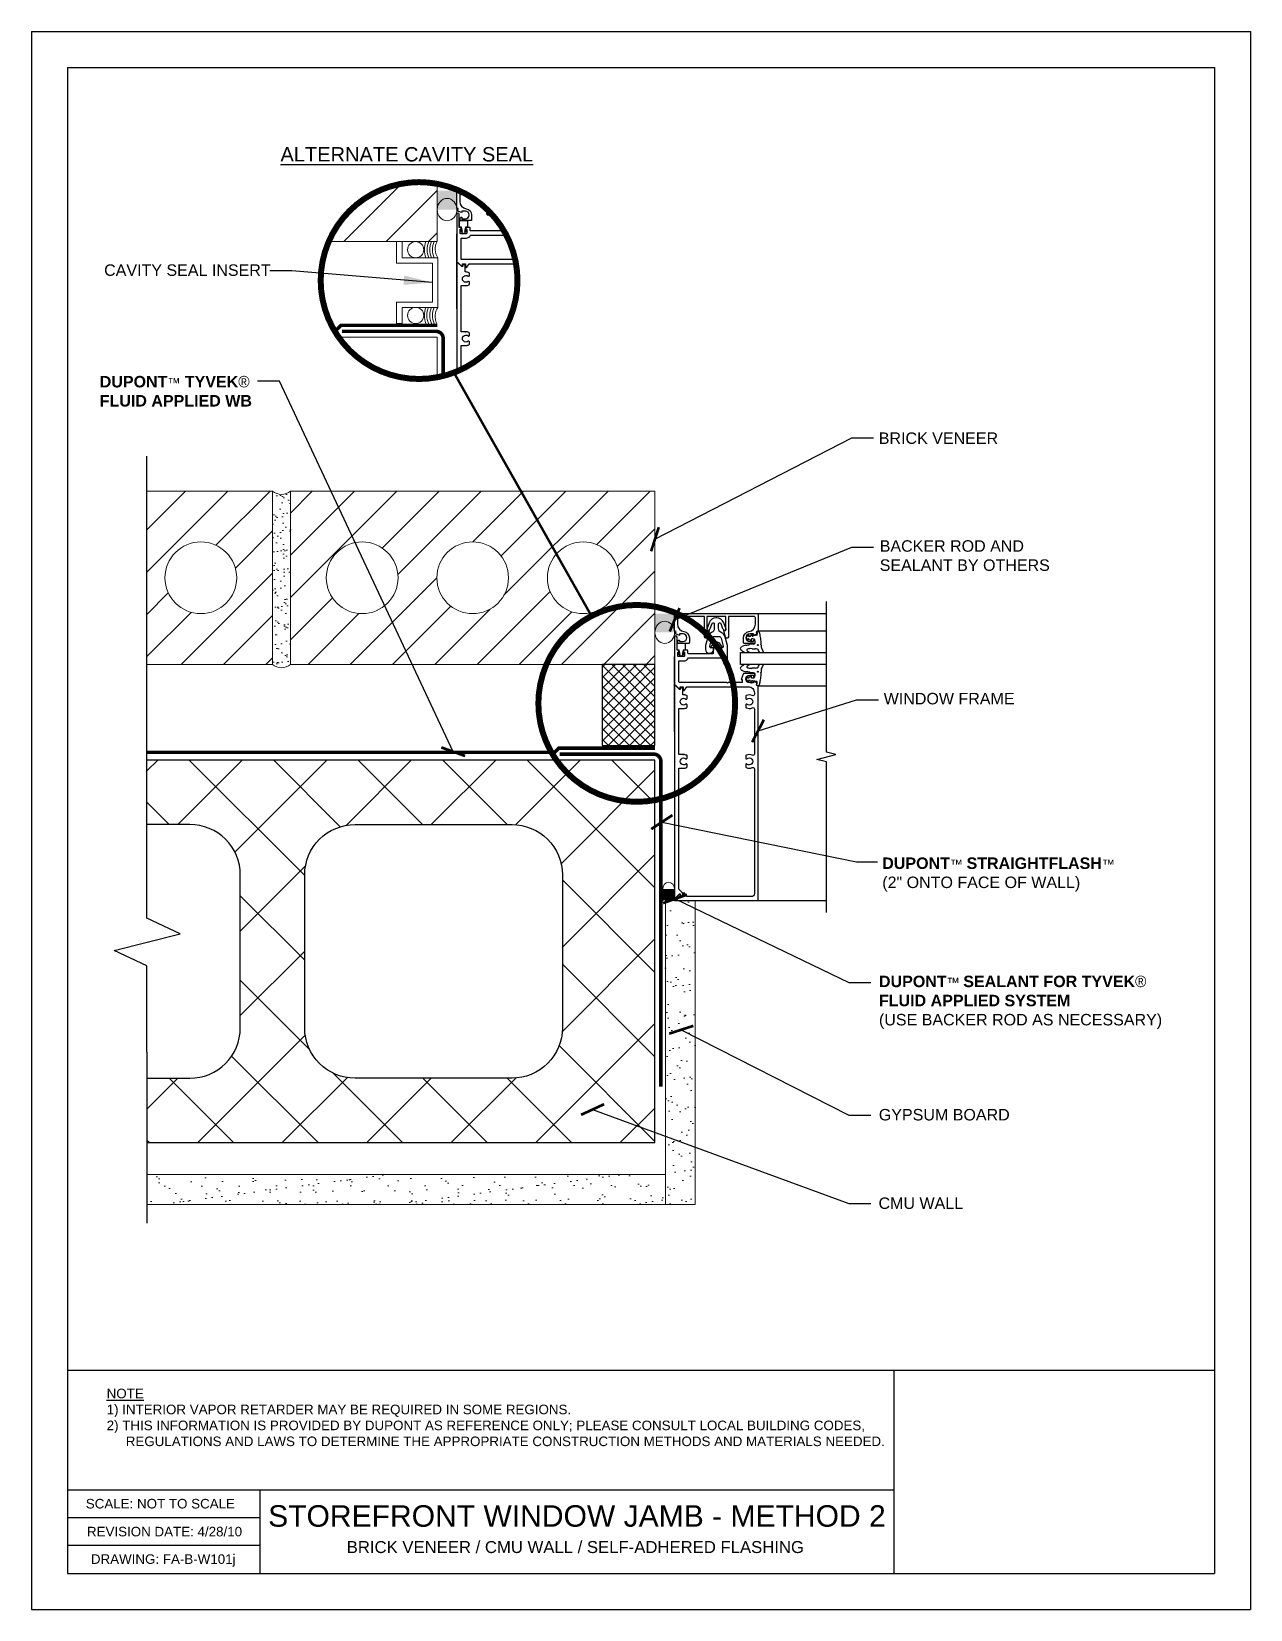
# Model space of a CAD drawing. Extents: x 334.4 to 359.9, y -41.5 to -8.5.
import ezdxf

# ---------------------------------------------------------------- set-up
doc = ezdxf.new("R2010")
doc.units = 0
doc.header["$LTSCALE"] = 1.5
doc.header["$MEASUREMENT"] = 0
doc.linetypes.add('DASHED2', pattern=[0.375, 0.25, -0.125])
doc.layers.get('0').update_dxf_attribs({"color": 8, "linetype": 'CONTINUOUS'})
for name, color, linetype in [('8x11-ttb$0$B', 5, 'CONTINUOUS'), ('CMU', 250, 'CONTINUOUS'), ('DuPont Self-Adhered Flashing', 252, 'CONTINUOUS'), ('SEALANT', 250, 'CONTINUOUS'), ('Storefront Window', 250, 'CONTINUOUS'), ('STRUCTURE', 250, 'CONTINUOUS'), ('TEXT', 7, 'CONTINUOUS'), ('Tyvek FA WB', 10, 'DASHED2')]:
    doc.layers.add(name, color=color, linetype=linetype)
for name, color, linetype, lineweight in [('A- Cavity Seal', 250, 'CONTINUOUS', 20), ('A-Anno-txt0', 250, 'CONTINUOUS', 18), ('A-Backer Rod', 250, 'CONTINUOUS', 15), ('A-Sealant', 250, 'CONTINUOUS', 15), ('brick', 250, 'CONTINUOUS', 5), ('Gyp Board', 250, 'CONTINUOUS', 20)]:
    doc.layers.add(name, color=color, linetype=linetype, lineweight=lineweight)
doc.layers.add('VIEWPORT', color=7, linetype='CONTINUOUS', plot=False)
doc.styles.add('DETAILS', font='sanss___.ttf', dxfattribs={"height": 1})
doc.dimstyles.new('ARCH_1_1-2_IN', dxfattribs={"dimscale": 0, "dimtxt": 0.09375, "dimasz": 0.09375, "dimexe": 0.0625, "dimexo": 0.0625, "dimgap": 0.0625, "dimtad": 1, "dimdec": 4, "dimlfac": 8, "dimzin": 3, "dimdsep": 46, "dimlunit": 4, "dimtxsty": 'Standard', "dimblk1": 'ARCHTICK', "dimblk2": 'ARCHTICK', "dimsah": 1, "dimcen": 0.0625, "dimdle": 0.0625, "dimclrd": 256, "dimclre": 256, "dimclrt": 256, "dimadec": 0, "dimazin": 0, "dimtfac": 1, "dimtdec": 4, "dimtmove": 0, "dimatfit": 3, "dimldrblk": 'ARCHTICK', "dimfxl": 1, "dimfrac": 2, "dimtolj": 1, "dimtzin": 0, "dimlwd": -1, "dimlwe": -1, "dimarcsym": 0})
doc.dimstyles.new('TYVEKDETAILS', dxfattribs={"dimscale": 6, "dimtxt": 1.5, "dimasz": 0.1, "dimexe": 0.75, "dimexo": 0.75, "dimgap": 0.75, "dimtad": 0, "dimtih": 1, "dimtoh": 1, "dimdec": 4, "dimzin": 0, "dimdsep": 46, "dimlunit": 4, "dimtxsty": 'DETAILS', "dimcen": 0.0625, "dimadec": 0, "dimazin": 0, "dimtfac": 1, "dimtdec": 4, "dimtofl": 0, "dimtmove": 0, "dimatfit": 3, "dimfxl": 1, "dimfrac": 2, "dimtolj": 1, "dimtzin": 0, "dimarcsym": 0})

# ---------------------------------------------------------------- blocks, each defined once
blk = doc.blocks.new('_ArchTick')
at = {"color": 0, "linetype": 'ByBlock', "const_width": 0.15}
blk.add_lwpolyline([(-0.5, -0.5), (0.5, 0.5)], dxfattribs=at)
blk = doc.blocks.new('Revsion Date')
at = {"layer": 'TEXT', "insert": (0, 0.203, 0), "char_height": 0.2, "width": 16.26452, "attachment_point": 1, "style": 'DETAILS'}
blk.add_mtext('\\pi-0.033334,l0.033334,t0.1;REVISION DATE: 4/28/10', dxfattribs=at)

msp = doc.modelspace()

# ---------------------------------------------------------------- hatches: boundary and pattern name
at = {"layer": 'brick'}
h = msp.add_hatch(dxfattribs=at)
h.set_pattern_fill('_USER', color=256, scale=0.625, angle=45, style=0, pattern_type=0)
h.set_pattern_definition([(45, (226.6355, 187.4644), (-0.4419417, 0.4419417), [])])
edge = h.paths.add_edge_path()
edge.add_arc((342.522, -13.699), 2.059, 79.3746, 156.7083)
edge.add_line((340.631, -12.885), (342.901, -12.885))
edge.add_line((342.901, -12.885), (342.901, -11.676))
h = msp.add_hatch(dxfattribs=at)
h.set_pattern_fill('_USER', color=256, scale=0.625, angle=45, style=0, pattern_type=0)
h.set_pattern_definition([(45, (231.1899, 178.6212), (-0.4419417, 0.4419417), [])])
h.paths.add_polyline_path([(347.456, -21.729), (347.456, -18.104), (339.831, -18.104), (339.831, -21.729)])
h.paths.add_polyline_path([(345.206, -19.916, -1), (346.706, -19.916, -1)], flags=16)
h.paths.add_polyline_path([(342.893, -19.916, -1), (344.393, -19.916, -1)], flags=16)
h.paths.add_polyline_path([(340.581, -19.916, -1), (342.081, -19.916, -1)], flags=16)
h.paths.add_polyline_path([(337.206, -19.916, -1), (338.706, -19.916, -1)], flags=16)
h.paths.add_polyline_path([(336.827, -18.104), (336.827, -21.729), (339.456, -21.729), (339.456, -18.104)])
h = msp.add_hatch(dxfattribs=at)
h.set_pattern_fill('AR-SAND', color=256, scale=0.15, style=0)
h.set_pattern_definition([(37.5, (392.75143, 62.98145), (-0.009449, 0.28902357), [0, -0.228, 0, -0.255, 0, -0.24375]), (7.5, (392.75143, 62.98145), (0.2654665, 0.4233219), [0, -0.123, 0, -0.2055, 0, -0.07875]), (327.5, (392.56693, 62.98145), (0.4671213, 0.00084886), [0, -0.075, 0, -0.27, 0, -0.3525]), (317.5, (392.56693, 62.98145), (0.450919, 0.1316513), [0, -0.0375, 0, -0.177, 0, -0.2025])])
h.paths.add_polyline_path([(339.456, -21.729, 0.36364), (339.831, -21.729), (339.831, -18.104, -0.36364), (339.456, -18.104)])
at = {"layer": 'CMU'}
h = msp.add_hatch(dxfattribs=at)
h.set_pattern_fill('ANSI37', color=256, scale=10, angle=-90, style=0)
h.set_pattern_definition([(315, (459.3588, -37.5424), (0.883883, 0.883883), []), (45, (459.3588, -37.5424), (-0.883883, 0.883883), [])])
h.paths.add_polyline_path([(340.129, -29.329), (340.129, -26.129, -0.414214), (341.182, -25.076), (344.466, -25.076, -0.414214), (345.519, -26.129), (345.519, -29.329, -0.414214), (344.466, -30.381), (341.182, -30.381, -0.414214)], flags=16)
h.paths.add_polyline_path([(336.827, -23.729), (336.827, -27.036), (337.526, -27.359), (336.142, -27.714), (336.827, -28.03), (336.827, -29.836), (336.827, -31.729), (347.456, -31.729), (347.456, -23.729)])
edge = h.paths.add_edge_path()
edge.add_line((336.827, -25.076), (336.827, -27.036))
edge.add_line((336.827, -27.036), (337.526, -27.359))
edge.add_line((337.526, -27.359), (336.142, -27.714))
edge.add_line((336.142, -27.714), (336.827, -28.03))
edge.add_line((336.827, -28.03), (336.827, -29.836))
edge.add_line((336.827, -29.836), (336.827, -30.381))
edge.add_line((336.827, -30.381), (337.729, -30.381))
edge.add_arc((337.729, -29.329), 1.053, 270, 360)
edge.add_line((338.782, -29.329), (338.782, -26.129))
edge.add_arc((337.729, -26.129), 1.053, 360, 450)
edge.add_line((337.729, -25.076), (336.827, -25.076))
at = {"layer": 'Gyp Board'}
h = msp.add_hatch(dxfattribs=at)
h.set_pattern_fill('AR-SAND,_O', color=256, scale=0.25)
h.set_pattern_definition([(217.5, (2129.82415, 529.7788), (0.01574834, -0.48170594), [0, -0.38, 0, -0.425, 0, -0.40625]), (187.5, (2129.82415, 529.7788), (-0.44244418, -0.70553652), [0, -0.205, 0, -0.3425, 0, -0.13125]), (147.5, (2130.13165, 529.7788), (-0.77853547, -0.00141476), [0, -0.125, 0, -0.45, 0, -0.5875]), (137.5, (2130.13165, 529.7788), (-0.75153165, -0.2194189), [0, -0.0625, 0, -0.295, 0, -0.3375])])
h.paths.add_polyline_path([(347.674, -33.021), (348.299, -33.021), (348.299, -26.664), (347.674, -26.664)])
h = msp.add_hatch(dxfattribs=at)
h.set_pattern_fill('AR-SAND,_O', color=256, scale=0.25)
h.set_pattern_definition([(37.5, (392.75143, 62.98145), (-0.0157483, 0.481706), [0, -0.38, 0, -0.425, 0, -0.40625]), (7.5, (392.7514, 62.98145), (0.442444, 0.7055365), [0, -0.205, 0, -0.3425, 0, -0.13125]), (327.5, (392.44393, 62.98145), (0.7785355, 0.0014148), [0, -0.125, 0, -0.45, 0, -0.5875]), (317.5, (392.4439, 62.98145), (0.7515317, 0.219419), [0, -0.0625, 0, -0.295, 0, -0.3375])])
h.paths.add_polyline_path([(336.827, -32.396), (336.827, -33.021), (347.674, -33.021), (347.674, -32.396)])
at = {"layer": 'SEALANT'}
h = msp.add_hatch(color=256, dxfattribs=at)
h.dxf.hatch_style = 1
edge = h.paths.add_edge_path()
edge.add_ellipse((343.107, -12.215), major_axis=(0, -0.233), ratio=0.884299, start_angle=90, end_angle=270, ccw=False)
edge.add_line((343.313, -12.215), (343.313, -12.122))
edge.add_line((343.313, -12.122), (343.313, -11.822))
edge.add_arc((343.107, -11.551), 0.341, 232.7927, 307.2073, ccw=False)
edge.add_line((342.901, -11.822), (342.901, -12.215))
h = msp.add_hatch(color=256, dxfattribs=at)
h.dxf.hatch_style = 1
edge = h.paths.add_edge_path()
edge.add_ellipse((347.662, -21.058), major_axis=(0, -0.233), ratio=0.884299, start_angle=90, end_angle=270, ccw=False)
edge.add_line((347.868, -21.058), (347.868, -20.965))
edge.add_line((347.868, -20.965), (347.868, -20.665))
edge.add_arc((347.662, -20.394), 0.341, 232.7927, 307.2073, ccw=False)
edge.add_line((347.456, -20.665), (347.456, -21.058))
h = msp.add_hatch(dxfattribs=at)
h.set_pattern_fill('ANSI37', color=256, scale=1.25, style=0)
h.paths.add_polyline_path([(347.456, -21.729), (346.35, -21.729), (346.35, -23.425), (347.456, -23.425)])
h = msp.add_hatch(color=256, dxfattribs=at)
h.dxf.hatch_style = 1
edge = h.paths.add_edge_path()
edge.add_ellipse((347.743, -26.426), major_axis=(0, 0.141), ratio=0.884299, start_angle=90, end_angle=270, ccw=False)
edge.add_line((347.618, -26.426), (347.618, -26.482))
edge.add_line((347.618, -26.482), (347.618, -26.664))
edge.add_arc((347.743, -26.829), 0.207, 412.7927, 487.2073, ccw=False)
edge.add_line((347.868, -26.664), (347.868, -26.426))

# ---------------------------------------------------------------- linework, layer by layer
at = {"layer": '8x11-ttb$0$B', "color": 7}
for p, q in [((335.165, -9.242, 0), (335.165, -40.742, 0)), ((335.165, -9.242, 0), (359.165, -9.242, 0)), ((359.165, -9.242, 0), (359.165, -40.742, 0)), ((335.165, -38.991, 0), (352.453, -38.991, 0)), ((335.165, -40.742, 0), (359.165, -40.742, 0))]:
    msp.add_line(p, q, dxfattribs=at)
at = {"layer": '8x11-ttb$0$B', "color": 7, "elevation": 0}
for points in [[(359.165, -36.497), (335.165, -36.497)], [(352.453, -36.497), (352.453, -40.742)], [(339.192, -38.991), (339.192, -40.742)], [(339.192, -39.575), (335.165, -39.575)], [(339.192, -40.158), (335.165, -40.158)]]:
    msp.add_lwpolyline(points, dxfattribs=at)
at = {"layer": 'A- Cavity Seal', "elevation": 0}
msp.add_lwpolyline([(342.052, -14.599), (342.052, -14.148), (342.802, -14.148), (342.802, -13.336), (342.052, -13.336), (342.052, -12.885), (342.165, -12.885), (342.165, -13.224), (342.914, -13.224), (342.914, -14.26), (342.165, -14.26), (342.165, -14.599)], close=True, dxfattribs=at)
at = {"layer": 'A-Anno-txt0', "linetype": 'DASHED2', "ltscale": 0.125, "const_width": 0.125, "elevation": 0, "flags": 128}
for points in [[(342.522, -15.758, 1), (342.522, -11.641, 1)], [(347.076, -24.601, 1), (347.076, -20.484, 1)]]:
    msp.add_lwpolyline(points, format="xyb", close=True, dxfattribs=at)
at = {"layer": 'A-Anno-txt0', "linetype": 'DASHED2', "ltscale": 0.125, "const_width": 0.05, "elevation": 0, "flags": 128}
msp.add_lwpolyline([(346.129, -20.715), (343.254, -15.631)], dxfattribs=at)
at = {"layer": 'A-Backer Rod'}
for centre in [(342.451, -13.055, 0), (342.451, -14.429, 0)]:
    msp.add_circle(centre, 0.169, dxfattribs=at)
for centre, major_axis in [((343.107, -12.215, 0), (0, -0.233)), ((347.662, -21.058, 0), (0, -0.233)), ((347.743, -26.426, 0), (0, 0.141))]:
    msp.add_ellipse(centre, major_axis=major_axis, ratio=0.884299, dxfattribs=at)
at = {"layer": 'A-Sealant'}
for centre, radius, start, end in [((343.138, -13.055, 0), 0.505, 160.4176, 199.5824), ((343.081, -13.055, 0), 0.393, 154.4746, 205.5254), ((343.138, -13.055, 0), 0.393, 154.4746, 205.5254), ((343.194, -13.055, 0), 0.393, 154.4746, 205.5254), ((343.168, -13.044, 0), 0.31, 149.1577, 215.2539), ((343.138, -14.429, 0), 0.505, 160.4176, 199.5824), ((343.075, -14.429, 0), 0.393, 154.4746, 205.5254), ((343.138, -14.429, 0), 0.393, 154.4746, 205.5254), ((343.194, -14.429, 0), 0.393, 154.4746, 205.5254), ((343.199, -14.45, 0), 0.342, 146.3367, 205.681), ((347.743, -26.829, 0), 0.207, 52.7927, 127.2073)]:
    msp.add_arc(centre, radius, start, end, dxfattribs=at)
at = {"layer": 'brick', "linetype": 'Continuous', "elevation": 0}
msp.add_lwpolyline([(340.631, -12.885), (342.901, -12.885), (342.901, -11.676)], dxfattribs=at)
at = {"layer": 'brick', "elevation": 0}
for points in [[(342.901, -15.773), (342.901, -14.885), (340.839, -14.885)], [(336.827, -18.104), (339.456, -18.104), (339.456, -21.729), (336.827, -21.729)]]:
    msp.add_lwpolyline(points, dxfattribs=at)
msp.add_lwpolyline([(347.456, -18.104), (339.831, -18.104), (339.831, -21.729), (347.456, -21.729)], close=True, dxfattribs=at)
at = {"layer": 'brick'}
for centre in [(337.956, -19.916, 0), (341.331, -19.916, 0), (343.643, -19.916, 0), (345.956, -19.916, 0)]:
    msp.add_circle(centre, 0.75, dxfattribs=at)
for centre in [(339.643, -17.88, 0), (339.643, -21.505, 0)]:
    msp.add_arc(centre, 0.292, 230.0334, 309.9666, dxfattribs=at)
at = {"layer": 'CMU', "elevation": 0}
msp.add_lwpolyline([(336.827, -31.729), (337.701, -31.729), (347.456, -31.729), (347.456, -23.729), (337.701, -23.729), (336.827, -23.729)], dxfattribs=at)
msp.add_lwpolyline([(336.827, -30.381), (337.729, -30.381, 0.414214), (338.782, -29.329), (338.782, -26.129, 0.414214), (337.729, -25.076), (336.827, -25.076)], format="xyb", dxfattribs=at)
msp.add_lwpolyline([(341.182, -30.381, -0.414214), (340.129, -29.329), (340.129, -26.129, -0.414214), (341.182, -25.076), (344.466, -25.076, -0.414214), (345.519, -26.129), (345.519, -29.329, -0.414214), (344.466, -30.381)], format="xyb", close=True, dxfattribs=at)
at = {"layer": 'DuPont Self-Adhered Flashing', "const_width": 0.075, "elevation": 0}
for points in [[(343.026, -15.731), (343.026, -14.911, 0.414214), (342.876, -14.761), (340.908, -14.761)], [(347.58, -30.557), (347.58, -23.754, 0.414214), (347.43, -23.604), (345.462, -23.604)]]:
    msp.add_lwpolyline(points, format="xyb", dxfattribs=at)
at = {"layer": 'Gyp Board', "elevation": 0}
msp.add_lwpolyline([(347.674, -33.021), (348.299, -33.021), (348.299, -26.664), (347.674, -26.664)], close=True, dxfattribs=at)
msp.add_lwpolyline([(336.827, -33.021), (347.674, -33.021), (347.674, -32.396), (336.827, -32.396)], dxfattribs=at)
at = {"layer": 'SEALANT', "elevation": 0}
msp.add_lwpolyline([(347.456, -21.729), (346.35, -21.729), (346.35, -23.425), (347.456, -23.425)], close=True, dxfattribs=at)
at = {"layer": 'Storefront Window'}
for p, q in [((343.313, -14.289, 0), (343.313, -12.722, 0)), ((349.618, -20.665, 0), (351.043, -20.665, 0)), ((349.453, -21.137, 0), (349.474, -21.094, 0)), ((349.587, -21.118, 0), (349.507, -21.136, 0)), ((349.591, -21.04, 0), (349.628, -21.037, 0)), ((349.618, -21.027, 0), (351.043, -21.027, 0)), ((349.448, -21.141, 0), (349.43, -21.142, 0)), ((349.688, -21.382, 0), (349.729, -21.477, 0)), ((347.868, -23.132, 0), (347.868, -21.565, 0)), ((349.688, -21.822, 0), (349.729, -21.727, 0)), ((349.448, -22.062, 0), (349.43, -22.062, 0)), ((349.453, -22.067, 0), (349.474, -22.11, 0)), ((349.587, -22.086, 0), (349.507, -22.068, 0)), ((349.591, -22.164, 0), (349.628, -22.167, 0)), ((349.618, -22.176, 0), (351.043, -22.176, 0)), ((349.618, -26.665, 0), (351.043, -26.665, 0))]:
    msp.add_line(p, q, dxfattribs=at)
at = {"layer": 'Storefront Window', "elevation": 0}
for points in [[(343.489, -11.882), (343.403, -11.882, 0.414214), (343.373, -11.912), (343.373, -12.044, 0.37708), (343.509, -12.199, -0.37708), (343.622, -12.327), (343.622, -12.426, -0.414214), (343.602, -12.446), (343.384, -12.446), (343.384, -12.397, -0.414214), (343.404, -12.377), (343.416, -12.377), (343.416, -12.406), (343.493, -12.406, 1), (343.493, -12.248), (343.416, -12.248), (343.416, -12.277), (343.333, -12.248), (343.343, -12.195), (343.313, -12.184), (343.313, -11.822), (343.366, -11.822)], [(344.009, -12.276), (343.998, -12.316, -0.876975), (343.939, -12.308), (343.939, -12.206)], [(344.299, -12.66), (343.604, -12.66, -0.414214), (343.589, -12.645), (343.589, -12.602, 0.414214), (343.574, -12.587), (343.522, -12.587, 0.414214), (343.497, -12.612), (343.497, -12.627), (343.519, -12.627), (343.519, -12.707, -0.414214), (343.504, -12.722), (343.396, -12.722, -0.414214), (343.381, -12.707), (343.381, -12.627), (343.403, -12.627), (343.403, -12.612, 0.414214), (343.378, -12.587), (343.363, -12.587), (343.363, -12.314, 1), (343.313, -12.314), (343.313, -13.32), (343.33, -13.32), (343.417, -13.403, 0.660347), (343.429, -13.398), (343.429, -13.351), (343.494, -13.351), (343.494, -13.414, 0.749043), (343.521, -13.422), (343.567, -13.351), (344.551, -13.351)], [(344.533, -13.261), (343.418, -13.261, -0.414214), (343.403, -13.246), (343.403, -12.812), (343.504, -12.812, 0.295383), (343.6, -12.75), (344.348, -12.75)], [(343.488, -14.77), (343.501, -14.77), (343.403, -14.77), (343.403, -13.806), (343.501, -13.806, 0.118112), (343.566, -13.791, 0.282291), (343.574, -13.778), (343.574, -13.73, 0.644645), (343.549, -13.718, -2.206052), (343.549, -13.609, 0.644645), (343.574, -13.597), (343.574, -13.549, 0.282291), (343.566, -13.536, 0.118112), (343.501, -13.52), (343.488, -13.52), (343.488, -13.403, 0.414214), (343.441, -13.356), (343.435, -13.356), (343.435, -13.396, -0.660347), (343.413, -13.405), (343.33, -13.327, 0.660347), (343.313, -13.334), (343.313, -15.599)], [(343.403, -15.546), (343.403, -15.056), (343.501, -15.056, 0.118112), (343.566, -15.041, 0.282291), (343.574, -15.028), (343.574, -14.98, 0.644645), (343.549, -14.968, -2.206052), (343.549, -14.859, 0.644645), (343.574, -14.847), (343.574, -14.799, 0.282291), (343.566, -14.786, 0.118112), (343.501, -14.77)], [(348.042, -23.614), (348.056, -23.614), (347.958, -23.614), (347.958, -22.65), (348.056, -22.65, 0.118112), (348.121, -22.634, 0.282291), (348.129, -22.621), (348.129, -22.573, 0.644645), (348.104, -22.562, -2.206052), (348.104, -22.452, 0.644645), (348.129, -22.44), (348.129, -22.393, 0.282291), (348.121, -22.379, 0.118112), (348.056, -22.364), (348.042, -22.364), (348.042, -22.247, 0.414214), (347.995, -22.2), (347.989, -22.2), (347.989, -22.239, -0.660347), (347.967, -22.249), (347.885, -22.17, 0.660347), (347.868, -22.177), (347.868, -26.601, 0.660347), (347.885, -26.608), (347.967, -26.529, -0.660347), (347.989, -26.539), (347.989, -26.578), (347.995, -26.578, 0.668179), (348.028, -26.498), (347.958, -26.427), (347.958, -23.9), (348.056, -23.9, 0.118112), (348.121, -23.884, 0.282291), (348.129, -23.871), (348.129, -23.823, 0.644645), (348.104, -23.812, -2.206052), (348.104, -23.702, 0.644645), (348.129, -23.69), (348.129, -23.643, 0.282291), (348.121, -23.629, 0.118112), (348.056, -23.614)]]:
    msp.add_lwpolyline(points, format="xyb", dxfattribs=at)
for points in [[(343.473, -12.671), (343.5, -12.648, -1), (343.516, -12.667), (343.45, -12.722), (343.385, -12.667, -1), (343.401, -12.648), (343.428, -12.671), (343.408, -12.584), (343.366, -12.584), (343.366, -12.443), (343.534, -12.443), (343.534, -12.584), (343.492, -12.584)], [(348.156, -21.289), (347.938, -21.289), (347.938, -21.24, -0.414214), (347.958, -21.22), (347.97, -21.22), (347.97, -21.249), (348.047, -21.249, 1), (348.047, -21.091), (347.97, -21.091), (347.97, -21.12), (347.888, -21.091), (347.898, -21.038), (347.868, -21.027), (347.868, -20.665), (349.618, -20.665), (349.618, -21.027), (349.588, -21.038), (349.598, -21.091), (349.515, -21.12), (349.515, -21.091), (349.438, -21.091, 1), (349.438, -21.249), (349.515, -21.249), (349.515, -21.22), (349.527, -21.22, -0.414214), (349.547, -21.24), (349.547, -21.289), (349.329, -21.289, -0.414214), (349.309, -21.269), (349.309, -21.17, -0.37708), (349.422, -21.042, 0.37708), (349.558, -20.888), (349.558, -20.755, 0.414214), (349.528, -20.725), (348.992, -20.725), (348.992, -21.151, -0.876975), (348.933, -21.159), (348.897, -21.025, -0.577352), (348.91, -21.013), (348.93, -21.018, 0.493145), (348.942, -21.009), (348.942, -20.725), (348.544, -20.725), (348.544, -21.009, 0.493145), (348.556, -21.018), (348.576, -21.013, -0.577352), (348.588, -21.025), (348.553, -21.159, -0.876975), (348.494, -21.151), (348.494, -20.725), (347.958, -20.725, 0.414214), (347.928, -20.755), (347.928, -20.888, 0.37708), (348.064, -21.042, -0.37708), (348.176, -21.17), (348.176, -21.269, -0.414214)], [(348.788, -20.979), (348.788, -20.881, -0.8391), (348.837, -20.872), (348.873, -20.973, 0.317837), (348.93, -21.012, 0.517638), (348.944, -20.992), (348.895, -20.858, 0.315299), (348.749, -20.755), (348.738, -20.755, 0.315299), (348.591, -20.858), (348.542, -20.992, 0.517638), (348.556, -21.012, 0.317837), (348.613, -20.973), (348.65, -20.872, -0.8391), (348.698, -20.881), (348.698, -20.979, -0.304695), (348.642, -21.062, 0.234469), (348.56, -21.155), (348.512, -21.335), (348.512, -21.416, 0.414214), (348.587, -21.491), (348.608, -21.491, 0.267949), (348.673, -21.453), (348.683, -21.435, 0.131652), (348.685, -21.428), (348.685, -21.389, 0.466308), (348.668, -21.375), (348.637, -21.38, -0.548619), (348.603, -21.343), (348.647, -21.179, -0.339454), (348.695, -21.141), (348.791, -21.141, -0.339454), (348.84, -21.179), (348.884, -21.343, -0.548619), (348.849, -21.38), (348.818, -21.375, 0.466308), (348.8, -21.389), (348.8, -21.428, 0.131652), (348.802, -21.435), (348.813, -21.453, 0.271331), (348.879, -21.491, -0.417912), (348.894, -21.506), (348.894, -21.703, 0.414214), (348.924, -21.733), (348.944, -21.733, 0.414214), (348.974, -21.703), (348.974, -21.332), (348.927, -21.155, 0.234469), (348.844, -21.062, -0.304695)], [(348.121, -22.194), (349.413, -22.194, -0.414214), (349.538, -22.319), (349.538, -22.351, -0.555823), (349.493, -22.379, 0.236435), (349.365, -22.379, 0.282291), (349.357, -22.393), (349.357, -22.441, 0.644645), (349.382, -22.452, -2.206052), (349.382, -22.562, 0.644645), (349.357, -22.573), (349.357, -22.621, 0.282291), (349.365, -22.634, 0.236435), (349.493, -22.635, -0.555823), (349.538, -22.663), (349.538, -23.601, -0.555823), (349.493, -23.629, 0.236435), (349.365, -23.629, 0.282291), (349.357, -23.643), (349.357, -23.691, 0.644645), (349.382, -23.702, -2.206052), (349.382, -23.812, 0.644645), (349.357, -23.823), (349.357, -23.871, 0.282291), (349.365, -23.884, 0.236435), (349.493, -23.885, -0.555823), (349.538, -23.913), (349.538, -26.522, -0.414214), (349.476, -26.584), (348.121, -26.584), (348.076, -26.513, 0.749043), (348.048, -26.521), (348.048, -26.584), (347.983, -26.584), (347.983, -26.538, 0.660347), (347.971, -26.533), (347.885, -26.616), (347.868, -26.616), (347.868, -26.664), (349.618, -26.664), (349.618, -22.176), (349.588, -22.166), (349.598, -22.113), (349.515, -22.084), (349.515, -22.113), (349.438, -22.113, -1), (349.438, -21.955), (349.515, -21.955), (349.515, -21.984), (349.527, -21.984, 0.414214), (349.547, -21.964), (349.547, -21.915), (349.324, -21.915, 0.322429), (349.301, -21.932), (349.26, -22.042), (349.282, -22.042), (349.282, -22.104), (348.992, -22.104), (348.977, -22.119), (348.962, -22.104), (347.973, -22.104, -0.414214), (347.958, -22.089), (347.958, -21.655), (348.059, -21.655, 0.295383), (348.155, -21.593), (348.867, -21.593), (348.867, -21.503), (348.813, -21.503), (348.813, -21.374), (348.862, -21.378, 0.630996), (348.867, -21.37), (348.827, -21.308, 0.541752), (348.659, -21.308), (348.619, -21.37, 0.6302), (348.624, -21.378), (348.673, -21.374), (348.673, -21.503), (348.159, -21.503, -0.414214), (348.144, -21.488), (348.144, -21.445, 0.414214), (348.129, -21.43), (348.077, -21.43, 0.414214), (348.052, -21.455), (348.052, -21.47), (348.074, -21.47), (348.074, -21.55, -0.414214), (348.059, -21.565), (347.951, -21.565, -0.414214), (347.936, -21.55), (347.936, -21.47), (347.958, -21.47), (347.958, -21.455, 0.414214), (347.933, -21.43), (347.918, -21.43), (347.918, -21.157, 1), (347.868, -21.157), (347.868, -22.163), (347.885, -22.163), (347.971, -22.246, 0.660347), (347.983, -22.241), (347.983, -22.194), (348.048, -22.194), (348.048, -22.257, 0.749043), (348.076, -22.265)], [(348.027, -21.514), (348.054, -21.491, -1), (348.07, -21.51), (348.005, -21.565), (347.94, -21.51, -1), (347.956, -21.491), (347.983, -21.514), (347.963, -21.427), (347.921, -21.427), (347.921, -21.286), (348.089, -21.286), (348.089, -21.427), (348.047, -21.427)]]:
    msp.add_lwpolyline(points, format="xyb", close=True, dxfattribs=at)
for points in [[(351.043, -26.915), (351.043, -23.765), (350.843, -23.715), (351.243, -23.615), (351.043, -23.565), (351.043, -20.415)], [(351.043, -21.727), (349.243, -21.727), (349.243, -21.477), (351.043, -21.477)]]:
    msp.add_lwpolyline(points, dxfattribs=at)
at = {"layer": 'Storefront Window'}
for centre in [(349.609, -21.324, 0), (349.609, -21.324, 0), (349.609, -21.88, 0), (349.609, -21.88, 0)]:
    msp.add_circle(centre, 0.01, dxfattribs=at)
for centre, radius, start, end in [((349.799, -21.449, 0), 0.515, 139.9442, 147.5001), ((349.422, -21.132, 0), 0.0224, 94.0379, 139.943), ((349.508, -21.162, 0), 0.0987, 150.7074, 158.4217), ((349.419, -21.112, 0), 0.00303, 327.3817, 74.0146), ((349.481, -21.097, 0), 0.00735, 357.3144, 161.9789), ((349.391, -21.1, 0), 0.0975, 346.302, 1.6897), ((349.592, -21.05, 0), 0.01, 94.8292, 201.241), ((349.384, -21.131, 0), 0.213, 6.937, 21.241), ((349.584, -21.106, 0), 0.0118, 282.2675, 6.937), ((349.628, -21.047, 0), 0.01, 21.8614, 94.8292), ((349.261, -21.194, 0), 0.406, 13.0801, 21.8614), ((348.708, -21.293, 0), 0.967, 4.8885, 11.3932), ((349.279, -21.401, 0), 0.0365, 154.2391, 194.1869), ((349.299, -21.38, 0), 0.0627, 208.2469, 236.1654), ((349.301, -21.412, 0), 0.061, 129.5863, 153.6041), ((349.322, -21.431, 0), 0.0891, 120.0609, 132.464), ((349.94, -20.424, 0), 1.214, 236.1661, 240.1807), ((349.411, -21.584, 0), 0.266, 102.1642, 120.0641), ((349.21, -20.117, 0), 1.216, 276.8567, 280.8163), ((349.372, -21.177, 0), 0.00891, 147.5372, 208.1598), ((349.508, -21.104, 0), 0.163, 208.1359, 228.8948), ((349.396, -21.425, 0), 0.0169, 107.1703, 203.9506), ((349.426, -21.408, 0), 0.0514, 207.9308, 232.4588), ((349.439, -21.528, 0), 0.129, 93.4707, 111.817), ((349.928, -20.634, 0), 0.973, 236.7858, 239.9606), ((349.402, -21.199, 0), 0.00683, 127.027, 225.7021), ((349.224, -21.323, 0), 0.21, 28.1629, 34.6129), ((349.405, -21.267, 0), 0.0736, 72.9985, 94.8292), ((349.406, -21.221, 0), 0.008, 228.9327, 297.2201), ((349.407, -21.227, 0), 0.00287, 319.4382, 50.2203), ((349.434, -21.134, 0), 0.0201, 156.1998, 189.6898), ((349.422, -21.133, 0), 0.00871, 214.4889, 271.0242), ((349.429, -21.119, 0), 0.0233, 252.9515, 272.4675), ((349.419, -21.208, 0), 0.0138, 29.7526, 58.3834), ((349.79, -20.965, 0), 0.43, 213.3948, 219.8331), ((349.469, -21.953, 0), 0.555, 87.6985, 93.9058), ((349.506, -21.67, 0), 0.366, 87.8301, 100.8177), ((349.441, -21.126, 0), 0.0167, 295.8608, 319.0964), ((349.472, -21.231, 0), 0.0155, 218.9378, 260.7961), ((349.478, -21.209, 0), 0.0106, 124.7589, 188.0616), ((349.928, -21.145, 0), 0.465, 188.0453, 192.0482), ((349.47, -21.243, 0), 0.00317, 257.1813, 5.7257), ((349.496, -21.247, 0), 0.0531, 100.5746, 117.3167), ((349.492, -21.127, 0), 0.00797, 148.7697, 259.4419), ((349.495, -21.314, 0), 0.119, 74.7229, 94.2068), ((349.5, -21.115, 0), 0.0215, 243.8425, 289.3811), ((349.519, -20.713, 0), 0.686, 267.675, 272.5935), ((349.521, -21.275, 0), 0.0287, 267.8316, 356.7494), ((349.526, -21.218, 0), 0.0186, 29.7692, 87.7942), ((349.503, -21.231, 0), 0.0447, 8.9384, 29.7857), ((349.3, -21.263, 0), 0.25, 356.7478, 8.9446), ((349.539, -21.611, 0), 0.212, 74.5595, 86.9914), ((349.574, -21.456, 0), 0.0543, 19.2712, 66.5917), ((348.75, -21.921, 0), 1, 26.3657, 28.871), ((349.266, -21.277, 0), 0.411, 354.3523, 9.1741), ((349.784, -21.329, 0), 0.109, 173.7023, 208.8016), ((349.299, -21.824, 0), 0.0627, 123.8346, 151.7531), ((349.94, -22.78, 0), 1.214, 119.8193, 123.8339), ((349.396, -21.779, 0), 0.0169, 156.0494, 252.8297), ((349.426, -21.796, 0), 0.0514, 127.5412, 152.0692), ((349.928, -22.57, 0), 0.973, 120.0394, 123.2142), ((349.574, -21.748, 0), 0.0543, 293.4083, 340.7288), ((348.75, -21.283, 0), 1, 331.129, 333.6343), ((349.279, -21.803, 0), 0.0365, 165.8131, 205.7609), ((349.301, -21.792, 0), 0.061, 206.3959, 230.4137), ((349.322, -21.773, 0), 0.0891, 227.536, 239.9391), ((349.411, -21.62, 0), 0.266, 239.9359, 257.8358), ((349.21, -23.087, 0), 1.216, 79.1837, 83.1433), ((349.372, -22.027, 0), 0.00891, 151.8402, 212.4628), ((349.508, -22.099, 0), 0.163, 131.1052, 151.8641), ((349.799, -21.755, 0), 0.515, 212.4999, 220.0558), ((349.439, -21.676, 0), 0.129, 248.183, 266.5293), ((349.402, -22.005, 0), 0.00683, 134.2979, 232.973), ((349.224, -21.881, 0), 0.21, 325.3871, 331.8371), ((349.405, -21.937, 0), 0.0736, 265.1708, 287.0015), ((349.406, -21.983, 0), 0.008, 62.7799, 131.0673), ((349.422, -22.072, 0), 0.0224, 220.057, 265.9621), ((349.407, -21.977, 0), 0.00287, 309.7797, 40.5618), ((349.422, -22.071, 0), 0.00871, 88.9758, 145.5111), ((349.434, -22.07, 0), 0.0201, 170.3102, 203.8002), ((349.508, -22.041, 0), 0.0987, 201.5783, 209.2926), ((349.419, -22.091, 0), 0.00303, 285.9854, 32.6183), ((349.429, -22.085, 0), 0.0233, 87.5325, 107.0485), ((349.419, -21.995, 0), 0.0138, 301.6166, 330.2474), ((349.469, -21.25, 0), 0.555, 266.0942, 272.3015), ((349.79, -22.239, 0), 0.43, 140.1669, 146.6052), ((349.506, -21.534, 0), 0.366, 259.1823, 272.1699), ((349.441, -22.077, 0), 0.0167, 40.9036, 64.1392), ((349.472, -21.973, 0), 0.0155, 99.2039, 141.0622), ((349.928, -22.059, 0), 0.465, 167.9518, 171.9547), ((349.478, -21.995, 0), 0.0106, 171.9384, 235.2411), ((349.47, -21.961, 0), 0.00317, 354.2743, 102.8187), ((349.496, -21.956, 0), 0.0531, 242.6833, 259.4254), ((349.481, -22.107, 0), 0.00735, 198.0211, 2.6856), ((349.492, -22.077, 0), 0.00797, 100.5581, 211.2303), ((349.391, -22.104, 0), 0.0975, 358.3103, 13.698), ((349.495, -21.89, 0), 0.119, 265.7932, 285.2771), ((349.519, -22.491, 0), 0.686, 87.4065, 92.325), ((349.5, -22.088, 0), 0.0215, 70.6189, 116.1575), ((349.521, -21.929, 0), 0.0287, 3.2506, 92.1684), ((349.526, -21.986, 0), 0.0186, 272.2058, 330.2308), ((349.503, -21.973, 0), 0.0447, 330.2143, 351.0616), ((349.3, -21.941, 0), 0.25, 351.0554, 3.2522), ((349.539, -21.593, 0), 0.212, 273.0086, 285.4405), ((349.384, -22.073, 0), 0.213, 338.759, 353.063), ((349.584, -22.097, 0), 0.0118, 353.063, 77.7325), ((349.261, -22.01, 0), 0.406, 338.1386, 346.9199), ((348.708, -21.91, 0), 0.967, 348.6068, 355.1115), ((349.266, -21.927, 0), 0.411, 350.8259, 5.6477), ((349.784, -21.875, 0), 0.109, 151.1984, 186.2977), ((349.592, -22.154, 0), 0.01, 158.759, 265.1708), ((349.628, -22.157, 0), 0.01, 265.1708, 338.1386)]:
    msp.add_arc(centre, radius, start, end, dxfattribs=at)
at = {"layer": 'STRUCTURE'}
msp.add_line((336.827, -29.836, 0), (336.827, -33.411, 0), dxfattribs=at)
at = {"layer": 'STRUCTURE', "elevation": 0}
msp.add_lwpolyline([(336.827, -29.836), (336.827, -28.03), (336.142, -27.714), (337.526, -27.359), (336.827, -27.036), (336.827, -17.371)], dxfattribs=at)
at = {"layer": 'Tyvek FA WB', "const_width": 0.075, "elevation": 0, "flags": 128}
msp.add_lwpolyline([(342.901, -14.636), (340.891, -14.636), (340.804, -14.723), (340.735, -14.723)], dxfattribs=at)
at = {"layer": 'Tyvek FA WB', "elevation": 0, "flags": 128}
msp.add_lwpolyline([(347.456, -23.48, 0.075, 0.075, 0), (345.446, -23.48, 0.075, 0.075, 0), (345.359, -23.567, 0.075, 0.075, 0), (336.827, -23.567, 0.075, 0.075, 0)], format="xyseb", dxfattribs=at)
at = {"layer": 'VIEWPORT', "color": 1}
for p, q in [((334.415, -8.492, 0), (334.415, -41.492, 0)), ((334.415, -8.492, 0), (359.915, -8.492, 0)), ((359.915, -8.492, 0), (359.915, -41.492, 0)), ((334.415, -41.492, 0), (359.915, -41.492, 0))]:
    msp.add_line(p, q, dxfattribs=at)

# ---------------------------------------------------------------- block references
at = {"layer": 'TEXT'}
msp.add_blockref('Revsion Date', (335.574, -39.967), dxfattribs=at)

# ---------------------------------------------------------------- texts
at = {"layer": 'TEXT', "style": 'DETAILS'}
for s, insert, char_height, width, attachment_point in [('{\\LALTERNATE CAVITY SEAL}', (339.622, -11.061, 0), 0.3, 13.90652, 4), ('CAVITY SEAL INSERT', (335.933, -13.483, 0), 0.24, 13.90652, 4), ('{\\fSansSerif|b1|i0|c2|p2;DUPONT\\fArial|b0|i0|c0|p32;\\H0.8125x;™\\fSansSerif|b1|i0|c2|p2;\\H1.2308x; TYVEK\\fSymbol|b0|i0|c2|p18;â\\fSansSerif|b1|i0|c2|p2; FLUID APPLIED WB}', (335.841, -15.694, 0), 0.24, 4.08366, 1), ('BRICK VENEER', (352.139, -16.876, 0), 0.24, 6.52135, 1), ('BACKER ROD AND \\PSEALANT BY OTHERS', (352.159, -19.131, 0), 0.24, 6.52135, 1), ('WINDOW FRAME', (352.242, -22.323, 0), 0.24, 6.52135, 1), ('{\\fSansSerif|b1|i0|c2|p2;DUPONT\\fArial|b0|i0|c0|p32;\\H0.8125x;™\\fArial|b1|i0|c0|p32; \\H1.2308x;STRAIGHTFLASH\\fArial|b0|i0|c0|p32;\\H0.81248x;™\\P}(2" ONTO FACE OF WALL)', (352.212, -25.765, 0), 0.24, 6.52135, 1), ('{\\fSansSerif|b1|i0|c2|p2;DUPONT\\fArial|b0|i0|c0|p32;\\H0.8125x;™\\fArial|b1|i0|c0|p32; \\H1.2308x;SEALANT FOR TYVEK\\fSymbol|b0|i0|c2|p18;â\\fArial|b0|i0|c0|p32; \\fArial|b1|i0|c0|p32;FLUID APPLIED SYSTEM\\P\\fArial|b0|i0|c0|p32;\\H0.99998x;(USE BACKER ROD AS NECESSARY)}', (352.143, -28.237, 0), 0.24, 6.52135, 1), ('GYPSUM BOARD', (352.14, -31.025, 0), 0.24, 6.52135, 1), ('CMU WALL', (352.134, -32.876, 0), 0.24, 6.52135, 1), ('{\\LNOTE\\P}1) INTERIOR VAPOR RETARDER MAY BE REQUIRED IN SOME REGIONS.\\P\\pi-0.4,l0.4;2) THIS INFORMATION IS PROVIDED BY DUPONT AS REFERENCE ONLY; PLEASE CONSULT LOCAL BUILDING CODES, REGULATIONS AND LAWS TO DETERMINE THE APPROPRIATE CONSTRUCTION METHODS AND MATERIALS NEEDED.', (335.986, -36.876, 0), 0.2, 16.26452, 1), ('\\pi-0.033334,l0.033334,t0.1;SCALE: NOT TO SCALE', (335.55, -39.18, 0), 0.2, 16.26452, 1), ('\\pi0.38108;{\\H0.9x;STOREFRONT WINDOW JAMB - METHOD 2 \\P\\pi2.0248;\\H0.55556x;BRICK VENEER / CMU WALL / SELF-ADHERED FLASHING}', (338.983, -39.312, 0), 0.5, 13.39365, 1), ('\\pi-0.033334,l0.033334,t0.1;DRAWING: FA-B-W101j', (335.656, -40.339, 0), 0.2, 16.26452, 1)]:
    msp.add_mtext(s, dxfattribs=dict(at, insert=insert, char_height=char_height, width=width, attachment_point=attachment_point))

# ---------------------------------------------------------------- leaders
at = {"layer": 'TEXT'}
for points, dimstyle, override in [([(342.802, -13.742, 0), (339.86, -13.494, 0), (339.401, -13.494, 0)], 'TYVEKDETAILS', {"dimfxl": 3}), ([(343.235, -23.553, 0), (339.603, -15.805, 0), (339.143, -15.805, 0)], 'ARCH_1_1-2_IN', {"dimscale": 4, "dimgap": 0.0625, "dimtad": 0}), ([(347.456, -19.11, 0), (351.573, -16.989, 0), (352.032, -16.989, 0)], 'ARCH_1_1-2_IN', {"dimscale": 4, "dimgap": 0.0625, "dimtad": 0}), ([(347.868, -20.794, 0), (351.573, -19.273, 0), (352.032, -19.273, 0)], 'ARCH_1_1-2_IN', {"dimscale": 4, "dimgap": 0.0625, "dimtad": 0}), ([(349.613, -23.119, 0), (351.674, -22.471, 0), (352.133, -22.471, 0)], 'ARCH_1_1-2_IN', {"dimscale": 4, "dimgap": 0.0625, "dimtad": 0}), ([(347.6, -25.026, 0), (351.674, -25.859, 0), (352.109, -25.859, 0)], 'ARCH_1_1-2_IN', {"dimscale": 4, "dimgap": 0.0625, "dimtad": 0}), ([(347.876, -26.632, 0), (351.516, -28.379, 0), (351.975, -28.379, 0)], 'ARCH_1_1-2_IN', {"dimscale": 4, "dimgap": 0.0625, "dimtad": 0}), ([(348.007, -29.368, 0), (351.516, -31.158, 0), (351.975, -31.158, 0)], 'ARCH_1_1-2_IN', {"dimscale": 4, "dimgap": 0.0625, "dimtad": 0}), ([(346.152, -31.036, 0), (351.516, -33.002, 0), (351.975, -33.002, 0)], 'ARCH_1_1-2_IN', {"dimscale": 4, "dimgap": 0.0625, "dimtad": 0})]:
    msp.add_leader(points, dimstyle=dimstyle, override=override, dxfattribs=at)

doc.saveas('drawing.dxf')
